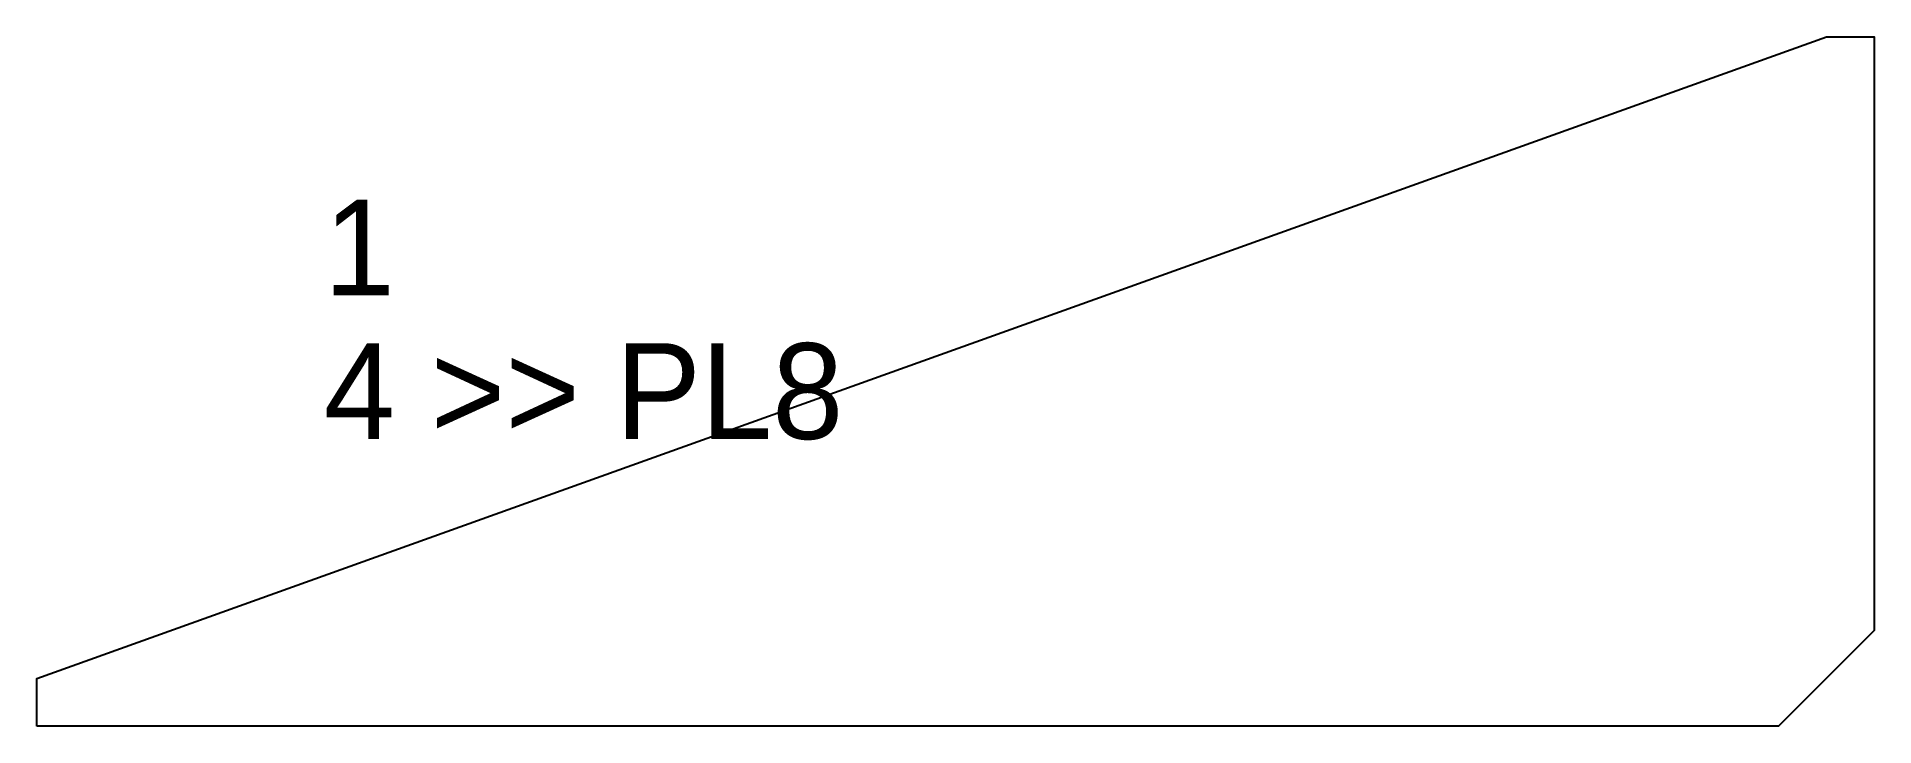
# Model space of a CAD drawing. Extents: x 0 to 192, y 0 to 72.
import ezdxf

# ---------------------------------------------------------------- set-up
doc = ezdxf.new("R2010")
doc.units = 0
for name, color, linetype in [('CUT', 7, 'CONTINUOUS'), ('SCRIBE', 3, 'CONTINUOUS'), ('TEXT', 7, 'CONTINUOUS')]:
    doc.layers.add(name, color=color, linetype=linetype)

msp = doc.modelspace()

# ---------------------------------------------------------------- linework, layer by layer
at = {"layer": 'CUT', "color": 7, "linetype": 'CONTINUOUS'}
msp.add_lwpolyline([(0, 0), (0, 5), (187, 72), (192, 72), (192, 10), (182, 0)], close=True, dxfattribs=at)

# ---------------------------------------------------------------- texts
at = {"layer": 'SCRIBE', "color": 3}
msp.add_text('1', height=10, dxfattribs=at).set_placement((30, 45))
at = {"layer": 'TEXT', "color": 7}
msp.add_text('4 >> PL8', height=10, dxfattribs=at).set_placement((30, 30))

doc.saveas('drawing.dxf')
